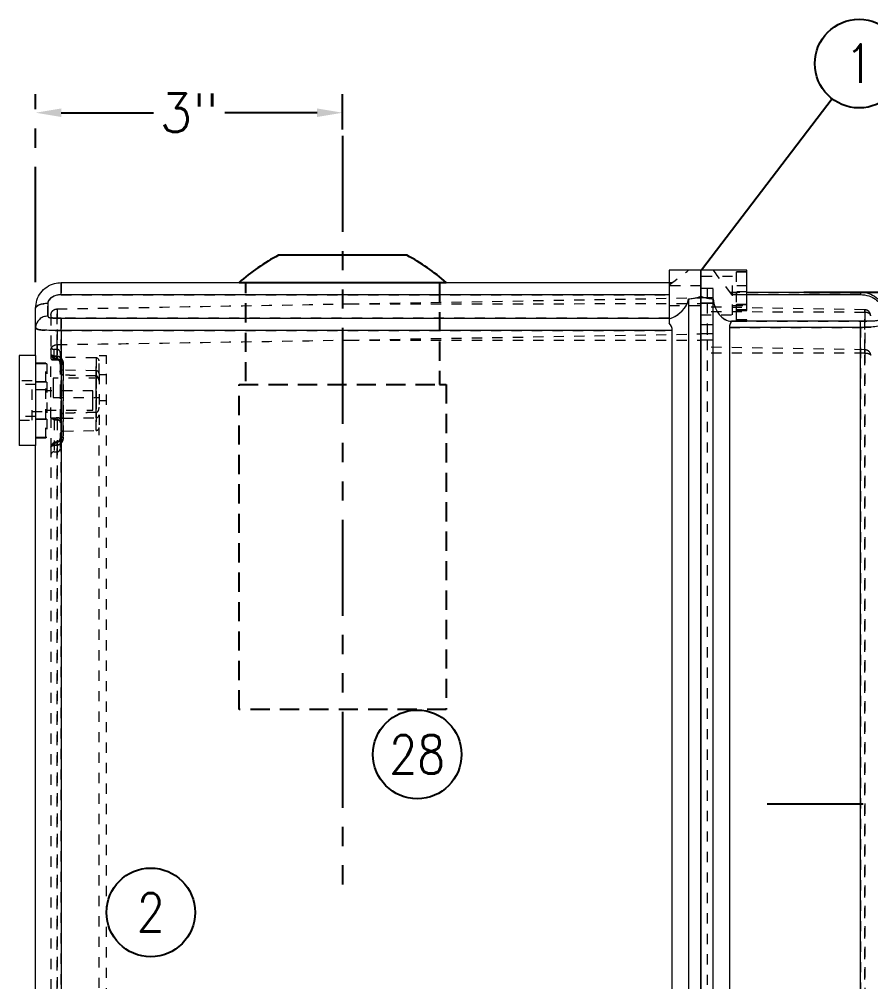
# Model space of a CAD drawing. Header units: inches. Extents: x -1 to 303, y -2 to 61.
# Drawn here: x -0.63 to 7.69, y 32.14 to 41.55 of the extents above; entities that cross this region are included whole.
import ezdxf
from ezdxf.enums import TextEntityAlignment as Align

# ---------------------------------------------------------------- set-up
doc = ezdxf.new("R2010")
doc.units = ezdxf.units.IN
doc.header["$LTSCALE"] = 0.75
doc.header["$MEASUREMENT"] = 0
for name, pattern in [('CENTER2', [1.125, 0.75, -0.125, 0.125, -0.125]), ('HIDDEN', [0.1875, 0.125, -0.0625]), ('HIDDEN2', [0.1875, 0.125, -0.0625]), ('PHANTOM2', [1.25, 0.625, -0.125, 0.125, -0.125, 0.125, -0.125])]:
    doc.linetypes.add(name, pattern=pattern)
doc.layers.get('DEFPOINTS').update_dxf_attribs({"color": 254})
for name, color, linetype in [('BODY', 3, 'Continuous'), ('BOM_LAYER', 151, 'Continuous'), ('BOM_LAYER @ 4', 151, 'Continuous'), ('FRONT_DOOR', 1, 'Continuous'), ('PANEL', 150, 'Continuous'), ('PCAT', 51, 'Continuous')]:
    doc.layers.add(name, color=color, linetype=linetype)
doc.styles.add('Note', font='romans.shx', dxfattribs={"width": 0.75})
doc.styles.add('WD', font='romans.shx')
doc.dimstyles.get("Standard").update_dxf_attribs({"dimtxt": 0.18, "dimasz": 0.18, "dimexe": 0.18, "dimexo": 0.0625, "dimgap": 0.09, "dimtad": 0, "dimtih": 1, "dimtoh": 1, "dimdec": 6, "dimzin": 0, "dimdsep": 46, "dimlunit": 4, "dimtxsty": 'WD', "dimcen": 0.09, "dimadec": 0, "dimazin": 0, "dimtfac": 1, "dimtdec": 6, "dimtofl": 0, "dimtmove": 0, "dimatfit": 3, "dimfxl": 1, "dimtolj": 1, "dimtzin": 0, "dimarcsym": 0})

# ---------------------------------------------------------------- blocks, each defined once
blk = doc.blocks.new('Anno_Circle')
at = {"color": 0, "linetype": 'ByBlock', "lineweight": -2}
blk.add_circle((0, 0), 1.155, dxfattribs=at)
at = {"color": 0, "linetype": 'ByBlock', "lineweight": -2, "style": 'Note', "width": 0.85}
blk.add_attdef('ID', text='', height=1, dxfattribs=at).set_placement((0, 0), align=Align.MIDDLE)
blk = doc.blocks.new('*D112')
at = {"color": 51, "linetype": 'CENTER2', "lineweight": -2, "ltscale": 2}
for p, q in [((-0.4712, 38.978), (-0.4712, 40.8119)), ((2.5288, 40.4682), (2.5288, 40.8119))]:
    blk.add_line(p, q, dxfattribs=at)
at = {"color": 51, "linetype": 'Continuous', "lineweight": -2, "ltscale": 2}
for p, q in [((-0.2212, 40.6319), (0.6799, 40.6319)), ((2.2788, 40.6319), (1.3777, 40.6319))]:
    blk.add_line(p, q, dxfattribs=at)
at = {"color": 51, "linetype": 'Continuous', "ltscale": 2}
for points in [[(-0.2212, 40.6736), (-0.2212, 40.5903), (-0.4712, 40.6319)], [(2.2788, 40.6736), (2.2788, 40.5903), (2.5288, 40.6319)]]:
    blk.add_solid(points, dxfattribs=at)
at = {"layer": 'DEFPOINTS', "color": 0, "linetype": 'Continuous', "ltscale": 2}
for p in [(2.5288, 40.6319), (2.5288, 40.4057), (-0.4712, 38.9155)]:
    blk.add_point(p, dxfattribs=at)
at = {"color": 51, "linetype": 'Continuous', "ltscale": 2, "insert": (1.0288, 40.6319), "char_height": 0.375, "attachment_point": 5, "style": 'WD'}
blk.add_mtext('\\A1;3"', dxfattribs=at)

msp = doc.modelspace()

# ---------------------------------------------------------------- linework, layer by layer
at = {"color": 153, "ltscale": 2}
msp.add_lwpolyline([(1.5166635, 38.972138), (3.5409192, 38.972138, 0.062142245), (3.1555708, 39.2393214), (1.9020119, 39.2393214, 0.062142245)], format="xyb", close=True, dxfattribs=at)
at = {"color": 153, "linetype": 'HIDDEN2', "ltscale": 2}
for points in [[(3.4764483, 38.9722798), (3.4764483, 37.9773725), (3.5409192, 37.9773725), (3.5409192, 34.8023725), (1.5166635, 34.8023725), (1.5166635, 37.9773725), (3.4730961, 37.9773725)], [(1.5811343, 38.0082829), (1.5811343, 38.9722798)]]:
    msp.add_lwpolyline(points, dxfattribs=at)
at = {"layer": 'BODY', "linetype": 'Continuous', "lineweight": 15}
for p, q in [((6.0287914, 39.0948397), (5.7187915, 39.0948397)), ((6.0287914, 39.0948016), (5.7187915, 39.0948016)), ((5.7187915, 39.0948016), (5.7187915, 39.0085462)), ((-0.2212085, 38.8535817), (-0.2212085, 38.972138)), ((-0.2212085, 38.972138), (5.7187915, 38.972138)), ((5.7187915, 38.9844503), (5.7187915, 38.6177333)), ((5.7187915, 38.8535817), (-0.2212085, 38.8535817)), ((6.0287914, 38.8447636), (6.0287914, 38.8446874)), ((6.0287914, 38.8403995), (6.0287914, 26.7947633)), ((-0.3512086, 38.7680262), (-0.3512086, 38.6438995)), ((5.9087913, 38.8124668), (5.9087913, 26.796858)), ((-0.4712087, 38.5335294), (-0.4712087, 38.7221382)), ((-0.2212085, 38.5054472), (-0.2212085, 38.6254174)), ((-0.2212085, 38.6254174), (5.7187915, 38.6254174)), ((5.7187915, 38.6177333), (5.7187915, 38.5755507)), ((-0.4712087, 38.2598015), (-0.4712087, 38.5335294)), ((-0.2212085, 38.5054472), (-0.2212085, 26.9174647)), ((5.7487915, 38.5054472), (-0.2212085, 38.5054472)), ((5.7487915, 26.9174647), (5.7487915, 38.5054472)), ((-0.4712087, 38.2598015), (-0.6312087, 38.2598015)), ((-0.6312087, 38.2598015), (-0.6312087, 37.3798011)), ((-0.4712087, 38.2598015), (-0.4712087, 37.3798011)), ((-0.4712087, 37.3798011), (-0.6312087, 37.3798011)), ((-0.4712087, 28.2598015), (-0.4712087, 37.3798011))]:
    msp.add_line(p, q, dxfattribs=at)
at = {"layer": 'BODY', "linetype": 'HIDDEN', "lineweight": 0}
for p, q in [((-0.2212085, 38.972138), (-0.2212085, 38.8535817)), ((5.7187915, 38.972138), (5.7487915, 38.972138)), ((6.0287914, 38.9398014), (5.7187915, 38.9398014)), ((-0.2212085, 38.8535817), (5.7187915, 38.8535817)), ((6.0907913, 38.9148014), (6.0287914, 38.9148014)), ((6.0907913, 38.9148014), (6.0907913, 38.7720595)), ((-0.3512086, 38.6438995), (-0.3512086, 38.7680262)), ((2.5913937, 38.7648013), (6.0287914, 38.8248013)), ((2.5913937, 38.7648013), (6.0287914, 38.7677047)), ((2.5913937, 38.7648013), (6.0287914, 38.7677047)), ((5.7187915, 38.7498016), (6.0287914, 38.7498016)), ((6.0907913, 38.8248013), (6.0287914, 38.8248013)), ((6.0907913, 38.7720595), (6.0287914, 38.7720595)), ((6.0907913, 38.7720595), (6.0287914, 38.7720595)), ((6.0907913, 38.7677047), (6.0287914, 38.7677047)), ((6.0907913, 38.7677047), (6.0287914, 38.7677047)), ((6.0907913, 38.7720595), (6.0907913, 38.5610614)), ((-0.3212085, 38.6549997), (-0.3212085, 38.3182593)), ((-0.2622557, 38.3664768), (-0.2622557, 38.7149909)), ((-0.2622557, 38.7149909), (-0.2622557, 38.3664768)), ((-0.2212085, 38.6254174), (-0.2212085, 38.5054472)), ((5.7187915, 38.6254174), (-0.2212085, 38.6254174)), ((6.0907913, 38.5610614), (6.0287914, 38.5610614)), ((6.0907913, 38.5610614), (6.0287914, 38.5610614)), ((6.0907913, 38.5610614), (6.0907913, 38.4112372)), ((-0.2212085, 26.9174647), (-0.2212085, 38.5054472)), ((-0.2212085, 38.5054472), (5.7487915, 38.5054472)), ((2.5913937, 38.4112372), (6.0287914, 38.4711669)), ((2.5913937, 38.4112372), (6.0287914, 38.4711669)), ((6.0907913, 38.4711669), (6.0287914, 38.4711669)), ((6.0907913, 38.4711669), (6.0287914, 38.4711669)), ((-0.2622557, 38.2528502), (-0.2622557, 38.3664768)), ((-0.2622557, 38.3664768), (-0.2622557, 38.2528502)), ((2.5913937, 38.4112372), (6.0287914, 38.4112372)), ((2.5913937, 38.4112372), (6.0287914, 38.4112372)), ((6.0907913, 38.4112372), (6.0287914, 38.4112372)), ((6.0907913, 38.4112372), (6.0287914, 38.4112372)), ((6.0907913, 38.4112372), (6.0287914, 38.4112372)), ((6.0907913, 38.4112372), (6.0287914, 38.4112372)), ((6.0907913, 38.4112372), (6.0907913, 26.8748013)), ((-0.3212085, 38.3182593), (-0.3212085, 38.2724834)), ((-0.3212085, 38.2724834), (-0.3212085, 38.2282339)), ((-0.2612085, 38.3194672), (-0.2912085, 38.3194672)), ((-0.2912085, 38.2250537), (-0.2912085, 38.3190782)), ((-0.2912085, 38.2250537), (-0.2912085, 38.3190782)), ((-0.2612085, 38.2247134), (-0.2612085, 38.3194578)), ((-0.2612085, 38.2247134), (-0.2612085, 38.3194578)), ((-0.2312087, 38.2894672), (-0.2312087, 38.1760828)), ((-0.3712087, 38.1864186), (-0.4712087, 38.1864186)), ((-0.3612085, 38.180068), (-0.4712087, 38.180068)), ((-0.3712087, 38.0031103), (-0.3712087, 38.1864186)), ((-0.3612085, 38.180068), (-0.3612085, 37.9999347)), ((0.119315, 38.2369153), (-0.3212085, 38.2446047)), ((-0.3212085, 37.6523827), (-0.3212085, 38.2282339)), ((-0.3089984, 38.2195408), (-0.2615696, 38.2189659)), ((-0.2617322, 38.2528435), (-0.2622557, 38.25285)), ((-0.2617322, 38.2528435), (-0.2622557, 38.25285)), ((-0.2621113, 38.2228584), (-0.2620929, 38.2228554)), ((-0.2621011, 38.2228525), (-0.2615775, 38.2228461)), ((-0.2612086, 38.2283128), (-0.2617322, 38.2283189)), ((-0.2612086, 38.2283128), (-0.2617322, 38.2283189)), ((-0.2615878, 38.2228519), (-0.2615746, 38.2228461)), ((-0.2312087, 38.1760828), (-0.2017323, 38.1760828)), ((-0.2312087, 38.1760828), (-0.2312087, 37.9368036)), ((-0.2017323, 38.1760828), (-0.2312087, 38.1760828)), ((-0.2017323, 38.1915448), (-0.2017323, 38.0683228)), ((-0.2017323, 38.0683228), (-0.2017323, 38.1915448)), ((-0.2017323, 37.4628516), (-0.2017323, 38.1760828)), ((-0.2017323, 38.1760828), (-0.2017323, 37.4628516)), ((0.119315, 37.6528978), (0.119315, 38.2365675)), ((0.119315, 38.2365675), (0.119315, 37.6528978)), ((0.119315, 38.1119151), (-0.2017323, 38.1175189)), ((-0.2017323, 37.5218872), (-0.2017323, 38.116548)), ((-0.2017323, 38.116548), (-0.2017323, 37.5218872)), ((0.119315, 38.1113115), (0.119315, 37.5276418)), ((0.119315, 37.5276418), (0.119315, 38.1113115)), ((0.1487914, 38.0819198), (0.1487914, 37.5572892)), ((-0.5062085, 38.0123015), (-0.6312087, 38.0123015)), ((-0.5062085, 37.6273012), (-0.5062085, 38.0123015)), ((-0.3712087, 38.0031103), (-0.4712087, 38.0031103)), ((-0.3612085, 37.9999347), (-0.4712087, 37.9999347)), ((-0.3712087, 37.636493), (-0.3712087, 38.0031103)), ((-0.3612085, 37.9999347), (-0.3612085, 37.639668)), ((-0.3012087, 38.0394761), (-0.3012087, 37.9444765)), ((0.1487914, 38.0394761), (-0.3012087, 38.0394761)), ((-0.4712087, 37.9758012), (-0.6312087, 37.9758012)), ((-0.3612085, 37.9248011), (-0.5062085, 37.9248011)), ((0.0887913, 37.9148015), (-0.3712087, 37.9148015)), ((-0.3012087, 37.9444765), (-0.3012087, 37.8494763)), ((0.0887913, 37.8198013), (0.0887913, 37.9148015)), ((-0.3012087, 37.8494763), (0.1487914, 37.8494763)), ((0.0887913, 37.7248011), (0.0887913, 37.8198013)), ((-0.5062085, 37.7148015), (-0.3612085, 37.7148015)), ((-0.3712087, 37.7248011), (0.0887913, 37.7248011)), ((-0.4712087, 37.6638014), (-0.6312087, 37.6638014)), ((-0.6312087, 37.6273012), (-0.5062085, 37.6273012)), ((-0.3612085, 37.639668), (-0.4712087, 37.639668)), ((-0.3712087, 37.636493), (-0.4712087, 37.636493)), ((-0.3712087, 37.4531841), (-0.3712087, 37.636493)), ((-0.3612085, 37.639668), (-0.3612085, 37.4595347)), ((-0.3212085, 37.6523827), (-0.3212085, 37.3664517)), ((-0.2912085, 37.6311943), (-0.2912085, 37.3196439)), ((-0.2912085, 37.6311943), (-0.2912085, 37.3196439)), ((-0.2612085, 37.6317334), (-0.2612085, 37.3208213)), ((-0.2612085, 37.6317334), (-0.2612085, 37.3208213)), ((-0.2312087, 37.7024054), (-0.2312087, 37.4628516)), ((-0.2035774, 37.6466581), (0.119315, 37.6522941)), ((-0.2017323, 37.6958864), (-0.2017323, 37.6468581)), ((-0.2017323, 37.6468581), (-0.2017323, 37.6958864)), ((-0.2017323, 37.5216901), (0.119315, 37.5272939)), ((-0.3612085, 37.4595347), (-0.4712087, 37.4595347)), ((-0.3712087, 37.4531841), (-0.4712087, 37.4531841)), ((-0.2312087, 37.4628516), (-0.2017323, 37.4628516)), ((-0.2312087, 37.4628516), (-0.2312087, 37.3494673)), ((-0.2017323, 37.4628516), (-0.2312087, 37.4628516)), ((-0.3212085, 37.3664517), (-0.3212085, 28.2729506)), ((-0.2622557, 37.3860846), (-0.2617322, 37.386091)), ((-0.2622557, 37.3860846), (-0.2617322, 37.386091)), ((-0.2622557, 28.2533072), (-0.2622557, 37.3860848)), ((-0.2622557, 37.3860848), (-0.2622557, 28.2533072)), ((-0.2621113, 37.4160761), (-0.2620976, 37.4160819)), ((-0.2615775, 37.416089), (-0.2621011, 37.4160825)), ((-0.2617322, 37.4106157), (-0.2612086, 37.4106218)), ((-0.2617322, 37.4106157), (-0.2612086, 37.4106218)), ((-0.2615878, 37.4160825), (-0.2615763, 37.416089)), ((-0.2912085, 37.3194673), (-0.2612085, 37.3194673))]:
    msp.add_line(p, q, dxfattribs=at)
at = {"layer": 'BODY', "linetype": 'HIDDEN', "lineweight": 0, "flags": 128}
for points in [[(5.7187915, 38.9495317), (5.7763519, 38.9929064), (5.8259346, 39.0302696), (5.8655283, 39.0601059), (5.8935258, 39.0812034), (5.9087913, 39.0927066)], [(6.0287914, 39.0948016), (6.0211759, 39.0946684), (5.9986192, 39.0942748), (5.9611445, 39.0936206), (5.9087913, 39.0927066)], [(-0.4712087, 38.7221382), (-0.4689028, 38.7310906), (-0.4620741, 38.7396987), (-0.450985, 38.7476321), (-0.4360613, 38.7545858), (-0.4178772, 38.7602928), (-0.3971305, 38.7645332), (-0.3746195, 38.7671444), (-0.3512086, 38.7680262)], [(-0.3206632, 38.2723074), (-0.3210451, 38.268822), (-0.3167487, 38.2536586), (-0.3072862, 38.2406406), (-0.2915062, 38.2296226), (-0.271756, 38.2236205), (-0.262082, 38.2236087)], [(-0.2617321, 38.228319), (-0.2619048, 38.224572), (-0.2620647, 38.22292), (-0.2621999, 38.2234849), (-0.2623005, 38.2262252), (-0.2623589, 38.2309373), (-0.2623709, 38.2372726), (-0.2623357, 38.2447619), (-0.2622557, 38.2528502)], [(-0.2612085, 38.2283126), (-0.2613812, 38.2245661), (-0.2615411, 38.2229135), (-0.2616763, 38.2234785), (-0.261777, 38.2262182), (-0.2618353, 38.2309308), (-0.2618474, 38.2372662), (-0.2618122, 38.2447549), (-0.2617321, 38.2528437)], [(-0.2616203, 38.2225111), (-0.2571033, 38.2222647), (-0.249592, 38.2188509), (-0.2418912, 38.2114678), (-0.2350053, 38.1986651), (-0.2312739, 38.1791669), (-0.2313862, 38.1759426)], [(-0.2615426, 38.2189811), (-0.2604291, 38.2190087), (-0.2489373, 38.2180853), (-0.239241, 38.2160784), (-0.2327, 38.2136349), (-0.2298949, 38.2119107), (-0.2299996, 38.2121014)], [(-0.2299204, 38.2120363), (-0.2303285, 38.2127015), (-0.2310938, 38.216465)], [(-0.2323422, 37.4589504), (-0.2337522, 37.4441255), (-0.2412189, 37.4283678), (-0.2496413, 37.4200548), (-0.2573019, 37.4166275), (-0.2643797, 37.4162679), (-0.2668492, 37.4167631)], [(-0.2621782, 37.4160379), (-0.2824793, 37.4128706), (-0.3005763, 37.4039445), (-0.315542, 37.3875574), (-0.3208721, 37.3716994), (-0.3204729, 37.366616)], [(-0.2617321, 37.4106154), (-0.2619048, 37.4143624), (-0.2620647, 37.4160145), (-0.2621999, 37.4154495), (-0.2623005, 37.4127098), (-0.2623589, 37.4079972), (-0.2623709, 37.4016618), (-0.2623357, 37.3941731), (-0.2622557, 37.3860848)], [(-0.2612085, 37.4106219), (-0.2613812, 37.4143689), (-0.2615411, 37.4160209), (-0.2616763, 37.415456), (-0.261777, 37.4127163), (-0.2618353, 37.4080042), (-0.2618474, 37.4016689), (-0.2618122, 37.3941796), (-0.2617321, 37.3860913)]]:
    msp.add_lwpolyline(points, dxfattribs=at)
at = {"layer": 'BODY', "linetype": 'Continuous', "lineweight": 15, "flags": 128}
for points in [[(6.0287914, 39.0948016), (6.0287914, 39.0948016), (6.0287914, 39.0948016), (6.0287914, 39.0948016), (6.0287914, 39.0948016), (6.0287914, 39.0948016), (6.0287914, 39.0948016), (6.0287914, 39.0948016), (6.0287914, 39.0948016)], [(-0.3512086, 38.7680262), (-0.3746195, 38.7671444), (-0.3971305, 38.7645332), (-0.4178772, 38.7602928), (-0.4360613, 38.7545858), (-0.450985, 38.7476321), (-0.4620741, 38.7396987), (-0.4689028, 38.7310906), (-0.4712087, 38.7221382)]]:
    msp.add_lwpolyline(points, dxfattribs=at)
at = {"layer": 'BODY', "linetype": 'Continuous', "lineweight": 15}
msp.add_arc((-0.3558299, 38.5285038), 0.1154882, 87.70667165, 177.50591584, dxfattribs=at)
at = {"layer": 'BODY', "linetype": 'HIDDEN', "lineweight": 0}
for centre, radius, start, end in [((-0.3558299, 38.5285038), 0.1154882, 87.70667165, 177.50591584), ((-0.2912086, 38.3494673), 0.03, 180, 270), ((-0.2932294, 38.274847), 0.0280788, 184.82877644, 274.1273444), ((-0.2932294, 38.274847), 0.0280788, 184.82877644, 274.1273444), ((-0.2612086, 38.2894673), 0.03, 0, 90), ((0.1631236, 38.2399008), 0.4255763, 178.25634497, 182.29505667), ((-0.2872992, 38.2272637), 0.0255889, 350.0800876, 2.36363257), ((0.1636527, 38.2398944), 0.4255818, 178.2563709, 182.29503074), ((-0.2552281, 38.2206303), 0.0065353, 174.3851815, 194.15952169), ((-0.2549385, 38.2206441), 0.0068223, 174.73881891, 193.68199471), ((-0.285367, 38.2271849), 0.0241849, 349.66505267, 2.67251667), ((-0.2569884, 38.1649199), 0.0542166, 59.88673027, 94.8424999), ((-0.2036519, 38.2191735), 0.0276952, 185.73060343, 273.97444796), ((-0.2036519, 38.2191735), 0.0276952, 185.73060343, 273.97444796), ((0.1187914, 38.2069198), 0.03, 0, 89), ((-0.2012086, 38.1475146), 0.03, 180, 269), ((0.1187914, 38.0819198), 0.03, 0, 89), ((-1.0774188, 37.6175226), 0.816334, 0.99746084, 2.28183119), ((-1.0774188, 37.6175226), 0.816334, 0.99746084, 2.28183119), ((-0.2012331, 37.6168773), 0.0299757, 144.18137303, 179.9953433), ((-0.2012382, 37.6168787), 0.0299705, 145.02233664, 179.99798699), ((-0.2012127, 37.616861), 0.0300016, 90.99236298, 145.02260811), ((-0.2019065, 37.6181044), 0.0285751, 92.83490264, 146.32252583), ((0.1187914, 37.6822894), 0.03, 271, 0), ((-0.2012086, 37.4916947), 0.03, 91, 180), ((0.1187914, 37.5572894), 0.03, 271, 0), ((-0.2932292, 37.3640878), 0.028079, 85.873167, 175.17071216), ((-0.2932292, 37.3640878), 0.028079, 85.873167, 175.17071216), ((0.1631114, 37.3990339), 0.4255641, 177.70491956, 181.74366802), ((-0.2860476, 37.4117352), 0.0243412, 357.36336909, 10.28681852), ((0.1636266, 37.3990404), 0.4255557, 177.70487973, 181.74370784), ((-0.2849042, 37.4117735), 0.0237237, 357.21758909, 10.48074598), ((-0.2612086, 37.3494673), 0.03, 270, 0), ((-0.2912086, 37.2894673), 0.03, 90, 180)]:
    msp.add_arc(centre, radius, start, end, dxfattribs=at)
at = {"layer": 'BODY', "linetype": 'Continuous', "lineweight": 15}
for centre, major_axis, ratio, start_param, end_param in [((-8.2958807, 38.8447633), (-14.3246728, 0), 0.017455065, 3.012063325, 3.141288067), ((5.5797593, 38.8447633), (-0.3318118, 0), 0.75355405, 2.00314991, 3.012063325), ((5.589546, 38.5054471), (-0.1592454, 0), 0.75355405, 3.141592654, 3.765483664)]:
    msp.add_ellipse(centre, major_axis=major_axis, ratio=ratio, start_param=start_param, end_param=end_param, dxfattribs=at)
at = {"layer": 'BODY', "linetype": 'HIDDEN', "lineweight": 0}
for centre, major_axis, ratio, start_param, end_param in [((-8.2958807, 38.8447633), (-14.3268535, 0), 0.017455065, 3.010899982, 3.124142019), ((5.5797593, 38.8447633), (-0.3318623, 0), 0.75355405, 2.00307967, 3.010899982)]:
    msp.add_ellipse(centre, major_axis=major_axis, ratio=ratio, start_param=start_param, end_param=end_param, dxfattribs=at)
at = {"layer": 'BODY', "linetype": 'Continuous', "lineweight": 15}
for points, knots in [([(6.0287914, 38.8448393), (6.0283897, 38.8729416), (6.0275862, 38.929146), (6.0271985, 39.0040559), (6.0272863, 39.0605848), (6.0278036, 39.0905245), (6.0285109, 39.0935873), (6.0287914, 39.0948016)], [0, 0, 0, 0, 0.214734414, 0.429467166, 0.644201244, 0.858932338, 1, 1, 1, 1]), ([(6.0287914, 39.0948016), (6.0287914, 39.0910361), (6.0287914, 39.083505), (6.0287914, 39.0257018), (6.0287914, 38.9430908), (6.0287914, 38.8775899), (6.0287914, 38.8448393)], [0, 0, 0, 0, 0.249999461, 0.500000035, 0.749999358, 1, 1, 1, 1]), ([(-0.4712087, 38.7221382), (-0.4687638, 38.7486748), (-0.4638048, 38.8025008), (-0.4238353, 38.8758821), (-0.363773, 38.9327053), (-0.2930013, 38.9665039), (-0.2434474, 38.9703928), (-0.2212085, 38.972138)], [0, 0, 0, 0, 0.205481525, 0.416793457, 0.622414207, 0.830546203, 1, 1, 1, 1]), ([(-0.2212085, 38.8535817), (-0.2327001, 38.8530005), (-0.2576573, 38.8517382), (-0.2934125, 38.8408699), (-0.3225193, 38.8235699), (-0.3380442, 38.8065604), (-0.3468464, 38.7914167), (-0.3507429, 38.7796097), (-0.3511074, 38.7705418), (-0.3512086, 38.7680262)], [0, 0, 0, 0, 0.199389557, 0.433031901, 0.641346749, 0.780480429, 0.830300129, 0.952921406, 1, 1, 1, 1]), ([(-0.3512086, 38.6438995), (-0.3504299, 38.6411219), (-0.3488108, 38.6353459), (-0.3390622, 38.6315846), (-0.3244667, 38.6282182), (-0.3015659, 38.6261402), (-0.2636332, 38.6254505), (-0.2356449, 38.6254286), (-0.2212085, 38.6254174)], [0, 0, 0, 0, 0.131423613, 0.273299502, 0.308099668, 0.51506216, 0.749867911, 1, 1, 1, 1]), ([(-0.2212085, 38.5054472), (-0.2492501, 38.5054652), (-0.305326, 38.5055013), (-0.379832, 38.5066515), (-0.4352785, 38.5111124), (-0.4663527, 38.5198153), (-0.4697235, 38.5293349), (-0.4712087, 38.5335294)], [0, 0, 0, 0, 0.213168738, 0.426282879, 0.637039516, 0.840075069, 1, 1, 1, 1])]:
    msp.add_open_spline(points, degree=3, knots=knots, dxfattribs=at)
msp.add_open_spline([(5.7187915, 39.0085462), (5.7187915, 38.9844503)], degree=1, dxfattribs=at)
at = {"layer": 'BODY', "linetype": 'HIDDEN', "lineweight": 0}
for points, knots in [([(-0.3512086, 38.7680262), (-0.3504399, 38.7750642), (-0.3488347, 38.7897606), (-0.3391453, 38.8048749), (-0.3245523, 38.8211237), (-0.3016095, 38.8371691), (-0.2636549, 38.8509321), (-0.2356524, 38.8526801), (-0.2212085, 38.8535817)], [0, 0, 0, 0, 0.130113509, 0.271696598, 0.307007113, 0.514356423, 0.749502929, 1, 1, 1, 1]), ([(-0.2622557, 38.7149909), (-0.0049219, 38.7194826), (0.9463056, 38.7360859), (1.897514, 38.7526895), (2.5913937, 38.7648013)], [0, 0, 0, 0, 0.270528124, 1, 1, 1, 1]), ([(-0.2212085, 38.6254174), (-0.2326429, 38.6254271), (-0.2575386, 38.6254483), (-0.2932654, 38.6258805), (-0.3224283, 38.6277398), (-0.3380047, 38.6311504), (-0.3468445, 38.6352311), (-0.3507447, 38.639105), (-0.3511081, 38.642861), (-0.3512086, 38.6438995)], [0, 0, 0, 0, 0.198210595, 0.431559738, 0.640063603, 0.779559497, 0.829712499, 0.952917958, 1, 1, 1, 1]), ([(-0.3212085, 38.6549997), (-0.3212084, 38.6550828), (-0.3211992, 38.6606255), (-0.3193467, 38.6737412), (-0.3104325, 38.6916362), (-0.2955102, 38.7052807), (-0.2791901, 38.7132646), (-0.2679084, 38.7144147), (-0.2622557, 38.7149909)], [0, 0, 0, 0, 0.002944598, 0.196373857, 0.467367626, 0.682375433, 0.840855423, 1, 1, 1, 1]), ([(-0.4712087, 38.5335294), (-0.4687609, 38.5282514), (-0.4637924, 38.517538), (-0.423698, 38.5096359), (-0.3634831, 38.5061963), (-0.292758, 38.5054983), (-0.2433354, 38.505463), (-0.2212085, 38.5054472)], [0, 0, 0, 0, 0.205807982, 0.41775791, 0.62353954, 0.831455742, 1, 1, 1, 1]), ([(-0.3212085, 38.3182593), (-0.3212084, 38.3183224), (-0.3211992, 38.3225346), (-0.3193468, 38.3326896), (-0.3104323, 38.3469924), (-0.2955102, 38.3582741), (-0.2791902, 38.3650061), (-0.2679084, 38.3659859), (-0.2622557, 38.3664768)], [0, 0, 0, 0, 0.0029446, 0.196377347, 0.467368111, 0.682376069, 0.84085617, 1, 1, 1, 1]), ([(-0.2622557, 38.3664768), (-0.0049219, 38.3703202), (0.9463056, 38.3845269), (1.897514, 38.3999711), (2.5913937, 38.4112372)], [0, 0, 0, 0, 0.270528127, 1, 1, 1, 1]), ([(-0.2622557, 38.2528502), (-0.2681288, 38.2530645), (-0.2796968, 38.2534866), (-0.2954376, 38.2562614), (-0.3087344, 38.2603784), (-0.3190084, 38.2660124), (-0.3204478, 38.2702459), (-0.3212085, 38.2724834)], [0, 0, 0, 0, 0.184667639, 0.363730564, 0.549823484, 0.762074046, 1, 1, 1, 1]), ([(-0.3212085, 38.2724834), (-0.3205404, 38.2703151), (-0.3197086, 38.2676155), (-0.3137536, 38.2630886), (-0.3081022, 38.2603356), (-0.2977362, 38.2569756), (-0.2854836, 38.254258), (-0.2714369, 38.2529725), (-0.2635494, 38.2528674), (-0.2622557, 38.2528502)], [0, 0, 0, 0, 0.230433152, 0.286914027, 0.50059988, 0.552097085, 0.751390438, 0.959223123, 1, 1, 1, 1]), ([(-0.3212085, 38.2282339), (-0.3208675, 38.226764), (-0.3203871, 38.2246934), (-0.31781, 38.2225712), (-0.3170623, 38.2219555)], [0, 0, 0, 0, 0.709882694, 1, 1, 1, 1]), ([(-0.3170623, 38.2219555), (-0.3148895, 38.2209513), (-0.3098471, 38.218621), (-0.3004878, 38.2206137), (-0.2939311, 38.2235409), (-0.291261, 38.2250245), (-0.2912085, 38.2250537)], [0, 0, 0, 0, 0.310805692, 0.721282828, 0.994518864, 1, 1, 1, 1]), ([(-0.3170623, 38.2219555), (-0.3035015, 38.2217877), (-0.285058, 38.2215594), (-0.2666146, 38.2213303), (-0.2617321, 38.2212697)], [0, 0, 0, 0, 0.735267172, 1, 1, 1, 1]), ([(-0.2617321, 38.2212697), (-0.2666146, 38.2213303), (-0.285058, 38.2215594), (-0.3035015, 38.2217877), (-0.3170623, 38.2219555)], [0, 0, 0, 0, 0.264732828, 1, 1, 1, 1]), ([(-0.2912085, 38.246841), (-0.2908282, 38.2447308), (-0.2901101, 38.2407462), (-0.2850176, 38.2354586), (-0.2783956, 38.2315709), (-0.2705215, 38.22893), (-0.2646769, 38.2285237), (-0.2617321, 38.228319)], [0, 0, 0, 0, 0.243158395, 0.459141232, 0.645552903, 0.821406506, 1, 1, 1, 1]), ([(-0.2617321, 38.228319), (-0.262379, 38.2283351), (-0.266342, 38.2284339), (-0.2734579, 38.2296774), (-0.282353, 38.2334437), (-0.2896012, 38.239411), (-0.2906573, 38.244293), (-0.2912085, 38.246841)], [0, 0, 0, 0, 0.039410161, 0.241414934, 0.439078208, 0.707236775, 1, 1, 1, 1]), ([(-0.2617321, 38.2528437), (-0.2585636, 38.2526183), (-0.2483902, 38.2518943), (-0.2322381, 38.2444914), (-0.2160876, 38.2284227), (-0.2041216, 38.2050053), (-0.2025722, 38.1862494), (-0.2017323, 38.1760828)], [0, 0, 0, 0, 0.088503201, 0.284167641, 0.47864963, 0.717404282, 1, 1, 1, 1]), ([(-0.2017323, 38.1760828), (-0.2017595, 38.1778117), (-0.2019261, 38.1883929), (-0.2052522, 38.2062774), (-0.2152161, 38.2266955), (-0.2284456, 38.2411424), (-0.2441354, 38.2507586), (-0.255861, 38.252148), (-0.2617321, 38.2528437)], [0, 0, 0, 0, 0.048250731, 0.295313783, 0.499957936, 0.673869869, 0.836705326, 1, 1, 1, 1]), ([(-0.2017323, 38.1915448), (-0.2024619, 38.1953611), (-0.2038893, 38.2028272), (-0.2140545, 38.2111651), (-0.2276232, 38.2168656), (-0.2438631, 38.2204196), (-0.2557352, 38.2209844), (-0.2617321, 38.2212697)], [0, 0, 0, 0, 0.221712463, 0.433753531, 0.625326724, 0.810745777, 1, 1, 1, 1]), ([(-0.2617321, 38.2212697), (-0.2594769, 38.2212098), (-0.2502945, 38.2209657), (-0.2338389, 38.2187357), (-0.2163694, 38.2127364), (-0.2041471, 38.2035581), (-0.2025316, 38.1955213), (-0.2017323, 38.1915448)], [0, 0, 0, 0, 0.071568502, 0.291401465, 0.532033205, 0.768461631, 1, 1, 1, 1]), ([(-0.2312087, 38.1760828), (-0.2315947, 38.1831218), (-0.2322809, 38.1956393), (-0.2380054, 38.2114388), (-0.2452126, 38.2213435), (-0.2517238, 38.2259), (-0.2567267, 38.2278788), (-0.2596131, 38.2281582), (-0.2612085, 38.2283126)], [0, 0, 0, 0, 0.325568333, 0.578957962, 0.764090016, 0.873413848, 0.930034992, 1, 1, 1, 1]), ([(-0.2612085, 38.2283126), (-0.2587261, 38.227985), (-0.2557275, 38.2275893), (-0.2501282, 38.2249714), (-0.244179, 38.2202339), (-0.2376987, 38.2104617), (-0.2328362, 38.196658), (-0.2313038, 38.1846314), (-0.2312224, 38.1773095), (-0.2312087, 38.1760828)], [0, 0, 0, 0, 0.108597077, 0.131183777, 0.273624557, 0.442448189, 0.660245973, 0.943080787, 1, 1, 1, 1]), ([(-0.2612085, 38.2247134), (-0.2586752, 38.2246347), (-0.2556257, 38.2245399), (-0.2498679, 38.2241906), (-0.2437714, 38.2236223), (-0.2371481, 38.222261), (-0.2322547, 38.2200465), (-0.2315663, 38.2176519), (-0.2312087, 38.2164081)], [0, 0, 0, 0, 0.132770152, 0.159825609, 0.32850251, 0.520968115, 0.751166362, 1, 1, 1, 1]), ([(-0.2612085, 38.2247134), (-0.2600781, 38.2246829), (-0.2577747, 38.2246209), (-0.2531339, 38.224411), (-0.2459071, 38.2238946), (-0.2381526, 38.2226322), (-0.2323782, 38.2202628), (-0.231601, 38.217701), (-0.2312087, 38.2164081)], [0, 0, 0, 0, 0.059681225, 0.121605217, 0.251160902, 0.485604511, 0.740393227, 1, 1, 1, 1]), ([(-0.2017323, 38.0683228), (-0.2043363, 38.0686937), (-0.2095264, 38.0694331), (-0.2173025, 38.0745184), (-0.2250999, 38.0837959), (-0.2300847, 38.0964923), (-0.2311998, 38.1060399), (-0.2312086, 38.1101078), (-0.2312087, 38.1101774)], [0, 0, 0, 0, 0.136214595, 0.271486258, 0.479977749, 0.778424967, 0.996208016, 1, 1, 1, 1]), ([(0.1487914, 38.0095981), (0.1487913, 38.0096726), (0.1487846, 38.0166133), (0.1475814, 38.029277), (0.1418426, 38.0447462), (0.1342234, 38.0540064), (0.1268264, 38.0588667), (0.121824, 38.0595749), (0.119315, 38.05993)], [0, 0, 0, 0, 0.003545357, 0.330273104, 0.600835989, 0.771416984, 0.885354654, 1, 1, 1, 1]), ([(-0.2312087, 37.9368036), (-0.2312086, 37.9366845), (-0.2311631, 37.8794173), (-0.2282196, 37.7998923), (-0.2311939, 37.7223331), (-0.2312087, 37.7025247), (-0.2312087, 37.7024054)], [0, 0, 0, 0, 0.001545121, 0.743012004, 0.998452427, 1, 1, 1, 1]), ([(0.119315, 37.7042792), (0.121824, 37.7046344), (0.1268264, 37.7053425), (0.1342234, 37.7102028), (0.1418425, 37.7194632), (0.1475815, 37.7349305), (0.1487846, 37.7476008), (0.1487913, 37.7545366), (0.1487914, 37.7546111)], [0, 0, 0, 0, 0.114645807, 0.228583396, 0.399164269, 0.66972466, 0.996452174, 1, 1, 1, 1]), ([(-0.3170623, 37.6489806), (-0.3186502, 37.6496534), (-0.3209458, 37.650626), (-0.3211466, 37.6519687), (-0.3212085, 37.6523827)], [0, 0, 0, 0, 0.691683082, 1, 1, 1, 1]), ([(-0.2617321, 37.6500249), (-0.2666146, 37.6499328), (-0.2850581, 37.6495849), (-0.3035015, 37.6492367), (-0.3170623, 37.6489806)], [0, 0, 0, 0, 0.264732592, 1, 1, 1, 1]), ([(-0.3170623, 37.6489806), (-0.3035015, 37.6492367), (-0.2850581, 37.6495849), (-0.2666146, 37.6499328), (-0.2617321, 37.6500249)], [0, 0, 0, 0, 0.735267408, 1, 1, 1, 1]), ([(-0.3170623, 37.6489806), (-0.3148749, 37.6480277), (-0.3098095, 37.645821), (-0.300448, 37.6390085), (-0.2939, 37.633571), (-0.291261, 37.6312406), (-0.2912085, 37.6311943)], [0, 0, 0, 0, 0.312642029, 0.723982915, 0.994508201, 1, 1, 1, 1]), ([(-0.2912085, 37.6311943), (-0.2860911, 37.6312862), (-0.2760911, 37.6314657), (-0.2660911, 37.6316456), (-0.2612085, 37.6317334)], [0, 0, 0, 0, 0.51174288, 1, 1, 1, 1]), ([(-0.2612085, 37.6317334), (-0.2660911, 37.6316456), (-0.2760911, 37.6314657), (-0.2860911, 37.6312862), (-0.2912085, 37.6311943)], [0, 0, 0, 0, 0.48825712, 1, 1, 1, 1]), ([(-0.2617321, 37.6500249), (-0.2594769, 37.6500536), (-0.2502945, 37.6501704), (-0.2338387, 37.6495547), (-0.2163697, 37.647975), (-0.2041469, 37.6465656), (-0.2025316, 37.6467613), (-0.2017323, 37.6468581)], [0, 0, 0, 0, 0.071568354, 0.291400729, 0.532034358, 0.768456426, 1, 1, 1, 1]), ([(-0.2017323, 37.6468581), (-0.2024619, 37.6467582), (-0.2038891, 37.6465627), (-0.2140549, 37.6477082), (-0.2276229, 37.6490169), (-0.2438633, 37.6500697), (-0.2557353, 37.6500399), (-0.2617321, 37.6500249)], [0, 0, 0, 0, 0.221716314, 0.433753262, 0.625329863, 0.810745955, 1, 1, 1, 1]), ([(-0.2312087, 37.6168798), (-0.231601, 37.6183075), (-0.2323781, 37.6211363), (-0.2381527, 37.6260299), (-0.2459071, 37.6297684), (-0.2531338, 37.6313527), (-0.2577747, 37.6317762), (-0.2600781, 37.6317475), (-0.2612085, 37.6317334)], [0, 0, 0, 0, 0.259608624, 0.514393918, 0.748839483, 0.878395625, 0.940319465, 1, 1, 1, 1]), ([(-0.2612085, 37.6317334), (-0.2586752, 37.6316987), (-0.2556257, 37.631657), (-0.2498679, 37.6307104), (-0.2437715, 37.6288746), (-0.237148, 37.6252253), (-0.2322546, 37.6208682), (-0.2315663, 37.6182433), (-0.2312087, 37.6168798)], [0, 0, 0, 0, 0.132768719, 0.159824367, 0.328502047, 0.520964162, 0.751160745, 1, 1, 1, 1]), ([(-0.2017323, 37.6958864), (-0.2043364, 37.6955155), (-0.2095264, 37.6947761), (-0.2173023, 37.6896909), (-0.2251, 37.6804127), (-0.2300847, 37.667719), (-0.2311998, 37.6581662), (-0.2312086, 37.6541014), (-0.2312087, 37.6540318)], [0, 0, 0, 0, 0.136214324, 0.271487226, 0.479976131, 0.778425386, 0.99620519, 1, 1, 1, 1]), ([(-0.2017323, 37.4628516), (-0.2017595, 37.4611228), (-0.2019261, 37.4505416), (-0.2052519, 37.4326571), (-0.2152165, 37.4122394), (-0.2284452, 37.3977919), (-0.2441356, 37.3881766), (-0.255861, 37.3867871), (-0.2617321, 37.3860913)], [0, 0, 0, 0, 0.048250905, 0.295314847, 0.499954859, 0.673871425, 0.836704737, 1, 1, 1, 1]), ([(-0.2617321, 37.3860913), (-0.2585636, 37.3863166), (-0.2483902, 37.3870398), (-0.2322378, 37.3944431), (-0.2160879, 37.4105122), (-0.2041214, 37.4339292), (-0.2025721, 37.452685), (-0.2017323, 37.4628516)], [0, 0, 0, 0, 0.088502754, 0.284167518, 0.478653634, 0.717403815, 1, 1, 1, 1]), ([(-0.2312087, 37.4628516), (-0.2312224, 37.461625), (-0.2313038, 37.4543031), (-0.2328362, 37.4422764), (-0.2376987, 37.4284728), (-0.244179, 37.4187005), (-0.2501282, 37.4139631), (-0.2557275, 37.4113452), (-0.2587261, 37.4109495), (-0.2612085, 37.4106219)], [0, 0, 0, 0, 0.056919213, 0.339754027, 0.557551811, 0.726375443, 0.868816223, 0.891402923, 1, 1, 1, 1]), ([(-0.2312087, 37.4628516), (-0.2315946, 37.4558126), (-0.2322809, 37.4432952), (-0.2380055, 37.4274957), (-0.2452123, 37.4175908), (-0.251724, 37.413035), (-0.2567267, 37.4110563), (-0.2596131, 37.4107765), (-0.2612085, 37.4106219)], [0, 0, 0, 0, 0.325569465, 0.578959975, 0.764092673, 0.873412151, 0.930033492, 1, 1, 1, 1]), ([(-0.3212085, 37.3664517), (-0.3205404, 37.3686196), (-0.3197086, 37.371319), (-0.3137536, 37.3758458), (-0.3081022, 37.3785989), (-0.2977362, 37.3819589), (-0.2854836, 37.3846762), (-0.271437, 37.3859626), (-0.2635494, 37.3860676), (-0.2622557, 37.3860848)], [0, 0, 0, 0, 0.230431641, 0.286912588, 0.500598715, 0.552095986, 0.751389594, 0.959223071, 1, 1, 1, 1]), ([(-0.2622557, 37.3860848), (-0.2681288, 37.3858706), (-0.2796969, 37.3854486), (-0.2954376, 37.3826729), (-0.3087343, 37.3785559), (-0.3190084, 37.3729228), (-0.3204478, 37.3686892), (-0.3212085, 37.3664517)], [0, 0, 0, 0, 0.184667779, 0.36373176, 0.549824821, 0.762073866, 1, 1, 1, 1]), ([(-0.2617321, 37.4106154), (-0.262379, 37.4105993), (-0.266342, 37.4105006), (-0.2734579, 37.4092571), (-0.282353, 37.4054908), (-0.2896011, 37.3995234), (-0.2906573, 37.3946418), (-0.2912085, 37.392094)], [0, 0, 0, 0, 0.039410406, 0.241416431, 0.43908093, 0.707241158, 1, 1, 1, 1]), ([(-0.2912085, 37.392094), (-0.2908282, 37.394204), (-0.2901101, 37.3981882), (-0.2850175, 37.4034758), (-0.2783957, 37.4073642), (-0.2705215, 37.4100051), (-0.2646769, 37.410411), (-0.2617321, 37.4106154)], [0, 0, 0, 0, 0.243152847, 0.459136265, 0.645553229, 0.821407305, 1, 1, 1, 1])]:
    msp.add_open_spline(points, degree=3, knots=knots, dxfattribs=at)
for points in [[(0.119315, 38.05993), (-0.2017323, 38.0683228)], [(0.119315, 37.7042792), (-0.2017323, 37.6958864)]]:
    msp.add_open_spline(points, degree=1, dxfattribs=at)
at = {"layer": 'BOM_LAYER', "ltscale": 2}
msp.add_line((7.3125756, 40.7676701), (6.0360594, 39.0948016), dxfattribs=at)
at = {"layer": 'FRONT_DOOR', "linetype": 'Continuous', "lineweight": 15}
for p, q in [((6.4787915, 39.0948397), (6.0287914, 39.0948397)), ((6.0287914, 38.8403995), (6.0287914, 39.0948016)), ((6.4787915, 38.7579286), (6.4787915, 39.0948397)), ((6.0287914, 26.7947633), (6.0287914, 38.8403995)), ((6.4787915, 38.8803797), (7.5887913, 38.8803797)), ((6.4787915, 38.8555541), (7.5887913, 38.8555541)), ((7.5887913, 38.8803797), (7.5887913, 38.8555541)), ((6.1487915, 26.796858), (6.1487915, 38.8121729)), ((6.3737914, 38.7579286), (6.4787915, 38.7579286)), ((6.3737914, 38.7579286), (6.3737914, 38.6073435)), ((6.4787915, 38.7050723), (6.4787915, 38.7579286)), ((6.4787915, 38.7050723), (6.3737914, 38.7050723)), ((6.3737914, 38.7001303), (6.4787915, 38.7001303)), ((6.4787915, 38.7001303), (6.4787915, 38.7050723)), ((6.328845, 38.5948494), (6.4787915, 38.5948494)), ((6.4787915, 38.6073435), (6.3737914, 38.6073435)), ((6.4787915, 38.5948494), (6.4787915, 38.6073435)), ((7.5887913, 38.5952085), (6.4787915, 38.5952085)), ((7.5887913, 38.53527), (7.5887913, 38.5952085)), ((6.3087915, 38.53527), (6.3087915, 27.0092233)), ((7.5887913, 38.53527), (6.3087915, 38.53527)), ((7.5887913, 27.0092233), (7.5887913, 38.53527))]:
    msp.add_line(p, q, dxfattribs=at)
at = {"layer": 'FRONT_DOOR', "linetype": 'HIDDEN', "lineweight": 0}
for p, q in [((6.4787915, 39.0948016), (6.0287914, 39.0948016)), ((6.3387915, 39.0323012), (6.0287914, 39.0323012)), ((6.3387915, 38.8448012), (6.3387915, 39.0323012)), ((6.3737914, 39.0790639), (6.4787915, 39.0790639)), ((6.4787915, 39.0789512), (6.3737914, 39.0789512)), ((6.3737914, 39.0789512), (6.3737914, 38.8826525)), ((6.4787915, 38.9398014), (6.3387915, 38.9398014)), ((6.1487915, 38.9148014), (6.0287914, 38.9148014)), ((6.1487915, 38.8124668), (6.1487915, 38.9148014)), ((6.3087915, 38.8803797), (6.4787915, 38.8803797)), ((6.3737914, 38.8552906), (6.3276972, 38.8552906)), ((6.3277266, 38.8552519), (6.3737914, 38.8552519)), ((6.3387915, 38.6573011), (6.3387915, 38.8448012)), ((6.4787915, 38.8826525), (6.3737914, 38.8826525)), ((6.3737914, 38.8826525), (6.3737914, 38.7579286)), ((6.4787915, 38.8823304), (6.3737914, 38.8823304)), ((6.3737914, 38.8555541), (6.4787915, 38.8555541)), ((7.5887913, 38.8552554), (6.3737914, 38.8552554)), ((7.5887913, 38.8803797), (7.5887913, 38.8552554)), ((6.1487915, 38.8248013), (6.0287914, 38.8248013)), ((6.1487915, 38.7720595), (6.0287914, 38.7720595)), ((6.1487915, 38.7720595), (6.0287914, 38.7720595)), ((6.1487915, 38.7677047), (6.0287914, 38.7677047)), ((6.1487915, 38.7677047), (6.0287914, 38.7677047)), ((6.3387915, 38.7498016), (6.4787915, 38.7498016)), ((6.4787915, 38.7574569), (6.3737914, 38.7574569)), ((7.6298384, 38.7068551), (6.0287914, 38.7348013)), ((7.6298384, 38.6815895), (6.0287914, 38.6875071)), ((7.6298384, 38.6815895), (6.0287914, 38.6875071)), ((6.0287914, 38.6573011), (6.3387915, 38.6573011)), ((6.4787915, 38.704742), (6.3737914, 38.704742)), ((6.3737914, 38.6998011), (6.4787915, 38.6998011)), ((6.4787915, 38.6998011), (6.4787915, 38.7001303)), ((7.6298384, 38.6815895), (7.6298384, 38.3156944)), ((7.6298384, 38.3156944), (7.6298384, 38.6815895)), ((6.1487915, 38.5610614), (6.0287914, 38.5610614)), ((6.1487915, 38.5610614), (6.0287914, 38.5610614)), ((6.3737914, 38.5948858), (6.3288758, 38.5948858)), ((6.3737914, 38.6073435), (6.3737914, 38.6035766)), ((6.4787915, 38.6035766), (6.3737914, 38.6035766)), ((6.3737914, 38.6035766), (6.3737914, 38.5950524)), ((6.3737914, 38.5950524), (6.3737914, 38.5947239)), ((6.3737914, 38.5950524), (7.6498327, 38.5950524)), ((6.3737914, 38.5948829), (7.5887913, 38.5948829)), ((6.3737914, 38.5947239), (7.6473405, 38.5947239)), ((7.5887913, 38.53527), (7.5887913, 38.5948829)), ((6.1487915, 38.4711669), (6.0287914, 38.4711669)), ((6.1487915, 38.4711669), (6.0287914, 38.4711669)), ((6.3087915, 38.53527), (7.5887913, 38.53527)), ((7.5887913, 38.53527), (7.5887913, 27.0092233)), ((6.1487915, 38.4112372), (6.0287914, 38.4112372)), ((6.1487915, 38.4112372), (6.0287914, 38.4112372)), ((6.1487915, 38.4112372), (6.0287914, 38.4112372)), ((6.1487915, 38.4112372), (6.0287914, 38.4112372)), ((7.6298384, 38.3156944), (6.0287914, 38.3430069)), ((7.6298384, 38.3156944), (6.0287914, 38.3430069)), ((7.6298384, 38.2843679), (6.0287914, 38.2843679)), ((7.6298384, 38.2843679), (6.0287914, 38.2843679)), ((7.6298384, 38.2843679), (7.6298384, 26.9648014)), ((7.6298384, 26.9648014), (7.6298384, 38.2843679))]:
    msp.add_line(p, q, dxfattribs=at)
at = {"layer": 'FRONT_DOOR', "linetype": 'HIDDEN', "lineweight": 0, "flags": 128}
for points in [[(6.1487915, 39.0927066), (6.0884491, 39.0937603), (6.0484301, 39.0944584), (6.0287914, 39.0948016)], [(6.1487915, 39.0927066), (6.1559068, 39.0832643), (6.1684962, 39.0665574), (6.1861767, 39.0430946), (6.2084096, 39.0135908), (6.2345174, 38.9789445), (6.2637052, 38.9402108), (6.2950836, 38.8985703), (6.3276972, 38.8552906)], [(7.6689651, 38.6914248), (7.6662157, 38.6937562), (7.6632895, 38.6959497)]]:
    msp.add_lwpolyline(points, dxfattribs=at)
at = {"layer": 'FRONT_DOOR', "linetype": 'HIDDEN', "lineweight": 0}
for centre, major_axis, ratio, start_param, end_param in [((20.3534635, 38.8447633), (-14.3246728, 0), 0.017455065, 0.000304586, 0.129529329), ((6.3356302, 38.8447633), (0, 0.2500381), 0.75355405, 1.700325656, 3.105736503), ((6.3690757, 38.5352699), (0, 0.08), 0.75355405, 0.729959895, 1.570796327)]:
    msp.add_ellipse(centre, major_axis=major_axis, ratio=ratio, start_param=start_param, end_param=end_param, dxfattribs=at)
at = {"layer": 'FRONT_DOOR', "linetype": 'Continuous', "lineweight": 15}
for centre, major_axis, ratio, start_param, end_param in [((20.3534635, 38.8447633), (-14.3268535, 0), 0.017455065, 0.017450635, 0.130692672), ((6.3356302, 38.8447633), (0, 0.2500762), 0.75355405, 1.701488999, 3.105578331), ((6.3690757, 38.5352699), (0, 0.08), 0.75355405, 0.730646061, 1.570796327)]:
    msp.add_ellipse(centre, major_axis=major_axis, ratio=ratio, start_param=start_param, end_param=end_param, dxfattribs=at)
for points, knots in [([(7.5887913, 38.8803797), (7.6163139, 38.8777315), (7.6712902, 38.8724417), (7.7439483, 38.8316566), (7.7980045, 38.7742207), (7.8298315, 38.7077892), (7.8383599, 38.6591094), (7.8387309, 38.6344109), (7.8387914, 38.6303799)], [0, 0, 0, 0, 0.202467327, 0.404426507, 0.600245537, 0.783984027, 0.964744937, 1, 1, 1, 1]), ([(7.5887913, 38.8555541), (7.6158816, 38.8532506), (7.6676253, 38.8488508), (7.7327544, 38.8157496), (7.7793171, 38.7711151), (7.8052479, 38.7227391), (7.8115844, 38.689275), (7.8117145, 38.6741355), (7.8117352, 38.6717212)], [0, 0, 0, 0, 0.241250956, 0.460801434, 0.637077479, 0.814288801, 0.970384524, 1, 1, 1, 1]), ([(7.8116543, 38.6639955), (7.8102711, 38.6520541), (7.8075252, 38.6283474), (7.7842214, 38.6080072), (7.7475621, 38.5978942), (7.6966687, 38.5948161), (7.6413942, 38.5951103), (7.6035399, 38.595181), (7.5887913, 38.5952085)], [0, 0, 0, 0, 0.16677696, 0.331095348, 0.486626069, 0.659112996, 0.867185319, 1, 1, 1, 1]), ([(7.8387914, 38.6208091), (7.8368028, 38.6065635), (7.8326774, 38.5770119), (7.7936501, 38.552866), (7.733125, 38.5405811), (7.6626232, 38.5359278), (7.612601, 38.5354821), (7.5887913, 38.53527)], [0, 0, 0, 0, 0.208750789, 0.433038082, 0.631686442, 0.824688944, 1, 1, 1, 1])]:
    msp.add_open_spline(points, degree=3, knots=knots, dxfattribs=at)
at = {"layer": 'FRONT_DOOR', "linetype": 'HIDDEN', "lineweight": 0}
for points, knots in [([(7.6298384, 38.7068551), (7.6298822, 38.7064966), (7.6299699, 38.7057795), (7.6300023, 38.7001793), (7.6299699, 38.6920008), (7.6298822, 38.68506), (7.6298384, 38.6815895)], [0, 0, 0, 0, 0.250006271, 0.500004335, 0.749991522, 1, 1, 1, 1]), ([(7.6887913, 38.6468639), (7.6879727, 38.6543951), (7.6863354, 38.6694603), (7.6753526, 38.6860467), (7.6635429, 38.6962629), (7.653133, 38.7020994), (7.6418226, 38.7059531), (7.6338105, 38.7065562), (7.6298384, 38.7068551)], [0, 0, 0, 0, 0.249484157, 0.499056681, 0.628199908, 0.74973405, 0.87592723, 1, 1, 1, 1]), ([(7.6298384, 38.6815895), (7.6298822, 38.68506), (7.6299699, 38.6920008), (7.6300023, 38.7001793), (7.6299699, 38.7057795), (7.6298822, 38.7064966), (7.6298384, 38.7068551)], [0, 0, 0, 0, 0.250008478, 0.499995665, 0.749993729, 1, 1, 1, 1]), ([(7.6887913, 38.6468639), (7.6884249, 38.6498899), (7.6877546, 38.6554265), (7.6822241, 38.663753), (7.6740031, 38.6707872), (7.6631469, 38.6759646), (7.652473, 38.6791825), (7.6412534, 38.6811802), (7.6335917, 38.6814549), (7.6298384, 38.6815895)], [0, 0, 0, 0, 0.167634031, 0.306710087, 0.499585858, 0.633019035, 0.760548841, 0.882699522, 1, 1, 1, 1]), ([(7.6887913, 38.6468639), (7.6879747, 38.6513886), (7.6863424, 38.6604327), (7.6753445, 38.6700461), (7.6635273, 38.6758158), (7.6531122, 38.6790679), (7.6418155, 38.6811563), (7.6338069, 38.6814459), (7.6298384, 38.6815895)], [0, 0, 0, 0, 0.249578221, 0.498860096, 0.628309081, 0.749420889, 0.875832566, 1, 1, 1, 1]), ([(7.5887913, 38.53527), (7.6162863, 38.5355403), (7.6712033, 38.5360802), (7.7437826, 38.5418856), (7.7978037, 38.554887), (7.8296716, 38.5777892), (7.8383329, 38.602157), (7.8387245, 38.6180864), (7.8387914, 38.6208091)], [0, 0, 0, 0, 0.202044343, 0.403553049, 0.598869165, 0.782196677, 0.962771491, 1, 1, 1, 1]), ([(7.6298384, 38.3156944), (7.6298822, 38.3145754), (7.6299699, 38.3123376), (7.6300023, 38.3048351), (7.6299699, 38.2952542), (7.6298822, 38.2879968), (7.6298384, 38.2843679)], [0, 0, 0, 0, 0.25001862, 0.500012341, 0.749996152, 1, 1, 1, 1]), ([(7.6298384, 38.2843679), (7.6298822, 38.2879967), (7.6299699, 38.2952542), (7.6300023, 38.3048354), (7.6299699, 38.3123384), (7.6298822, 38.3145757), (7.6298384, 38.3156944)], [0, 0, 0, 0, 0.250006415, 0.500002333, 0.749986169, 1, 1, 1, 1]), ([(7.6866036, 38.2724012), (7.6861163, 38.2755722), (7.6846201, 38.2853078), (7.6752529, 38.2969495), (7.663544, 38.3061341), (7.6531076, 38.3113836), (7.6418166, 38.3148663), (7.6338072, 38.31542), (7.6298384, 38.3156944)], [0, 0, 0, 0, 0.138270985, 0.424524691, 0.573180923, 0.712253769, 0.857415655, 1, 1, 1, 1]), ([(7.6868782, 38.2755481), (7.6855684, 38.2791036), (7.6824422, 38.2875898), (7.6739588, 38.2980645), (7.6631563, 38.3064082), (7.6524706, 38.3116526), (7.641254, 38.3149406), (7.6335919, 38.3154465), (7.6298384, 38.3156944)], [0, 0, 0, 0, 0.167085463, 0.398802331, 0.559108459, 0.712324225, 0.859076379, 1, 1, 1, 1]), ([(7.6298384, 38.2843679), (7.6338102, 38.2842799), (7.6418224, 38.2841024), (7.6531318, 38.2827181), (7.6635427, 38.2805618), (7.6753521, 38.2767836), (7.6863354, 38.2706066), (7.6879728, 38.2650839), (7.6887913, 38.262323)], [0, 0, 0, 0, 0.124063812, 0.250267688, 0.371778924, 0.500942746, 0.750515556, 1, 1, 1, 1]), ([(7.6298384, 38.2843679), (7.6336188, 38.2842829), (7.6413196, 38.2841098), (7.6525612, 38.2827709), (7.6632014, 38.2806431), (7.6742362, 38.2772018), (7.6824866, 38.2725483), (7.6878276, 38.2673318), (7.6884534, 38.2640789), (7.6887913, 38.262323)], [0, 0, 0, 0, 0.117952074, 0.240269358, 0.367526946, 0.500230197, 0.702482466, 0.839399929, 1, 1, 1, 1])]:
    msp.add_open_spline(points, degree=3, knots=knots, dxfattribs=at)
for points in [[(7.5887913, 38.5948829), (7.6473405, 38.594782)], [(7.6887913, 38.262323), (7.6866036, 38.2724012)]]:
    msp.add_open_spline(points, degree=1, dxfattribs=at)
at = {"layer": 'PANEL', "linetype": 'HIDDEN', "lineweight": 0}
for p, q in [((0.1487914, 38.0819198), (0.1487914, 38.2599981)), ((0.1487914, 38.2599981), (0.2207913, 38.2599981)), ((0.2207913, 27.3799982), (0.2207913, 38.2599981)), ((0.2207913, 38.0699983), (0.1487914, 38.0699983)), ((0.1487914, 37.8199984), (0.2207913, 37.8199984)), ((0.1487914, 28.0823134), (0.1487914, 37.5572892))]:
    msp.add_line(p, q, dxfattribs=at)
at = {"layer": 'PCAT', "linetype": 'PHANTOM2', "ltscale": 2}
for p, q in [((2.5287913, 40.4056656), (2.5287913, 32.9199671)), ((7.0337914, 38.8803797), (8.873143, 38.8803797)), ((6.6774339, 33.8803797), (10.3561371, 33.8803797))]:
    msp.add_line(p, q, dxfattribs=at)

# ---------------------------------------------------------------- block references
at = {"layer": 'BOM_LAYER @ 4', "xscale": 0.375, "yscale": 0.375, "zscale": 0.375}
for p, values in [((7.5753154, 41.1119893), {'ID': '1'}), ((3.2574135, 34.3634378), {'ID': '28'}), ((0.6539055, 32.8199981), {'ID': '2'})]:
    msp.add_blockref('Anno_Circle', p, dxfattribs=at).add_auto_attribs(values)

# ---------------------------------------------------------------- dimensions: what is measured, and where the dimension line sits
at = {"color": 51, "linetype": 'Continuous', "ltscale": 2}
dim = msp.add_linear_dim(base=(2.5287913, 40.6319276), p1=(-0.4712087, 38.9155264), p2=(2.5287913, 40.4056656), dimstyle='Standard', override={"dimtxt": 0.375, "dimasz": 0.25, "dimclrd": 51, "dimclre": 51, "dimclrt": 51}, dxfattribs=at)
dim.commit()
dim.dimension.update_dxf_attribs({"geometry": '*D112', "text_midpoint": (1.0287913, 40.6319276)})

doc.saveas('drawing.dxf')
